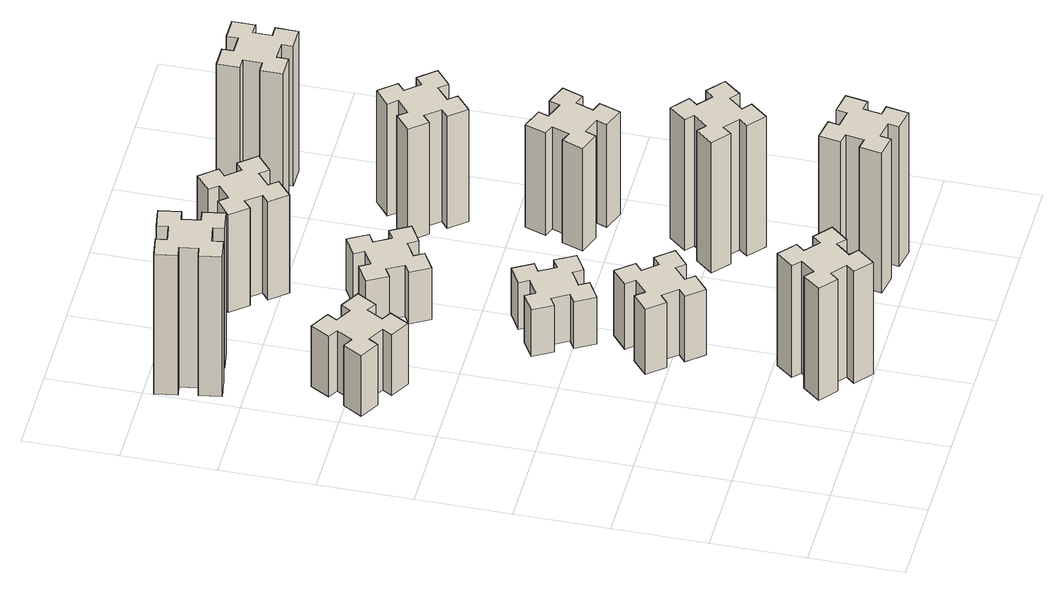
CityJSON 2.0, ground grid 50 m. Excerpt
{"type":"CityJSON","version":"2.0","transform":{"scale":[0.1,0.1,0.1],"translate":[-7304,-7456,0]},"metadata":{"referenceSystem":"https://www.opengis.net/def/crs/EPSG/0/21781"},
"CityObjects":{
"building1":{"type":"Building","attributes":{"class":"1000","function":"1000","usage":"1000","yearOfConstruction":2016,"roofType":"1000","measuredHeight":72,"storeysAboveGround":30,"storeysBelowGround":0},"geometry":[{"type":"Solid","lod":"1","boundaries":[[[[0,1,2,3,4,5,6,7,8,9,10,11,12,13,14,15,16,17,18,19]],[[17,16,20,21]],[[16,15,22,20]],[[15,14,23,22]],[[14,13,24,23]],[[13,12,25,24]],[[12,11,26,25]],[[11,10,27,26]],[[10,9,28,27]],[[9,8,29,28]],[[8,7,30,29]],[[7,6,31,30]],[[6,5,32,31]],[[5,4,33,32]],[[4,3,34,33]],[[3,2,35,34]],[[2,1,36,35]],[[1,0,37,36]],[[0,19,38,37]],[[19,18,39,38]],[[18,17,21,39]],[[24,25,26,27,28,29,30,31,32,33,34,35,36,37,38,39,21,20,22,23]]]]}]},
"building2":{"type":"Building","attributes":{"class":"1000","function":"1000","usage":"1000","yearOfConstruction":2016,"roofType":"1000","measuredHeight":39,"storeysAboveGround":30,"storeysBelowGround":0},"geometry":[{"type":"Solid","lod":"1","boundaries":[[[[40,41,42,43,44,45,46,47,48,49,50,51,52,53,54,55,56,57,58,59]],[[57,56,60,61]],[[56,55,62,60]],[[55,54,63,62]],[[54,53,64,63]],[[53,52,65,64]],[[52,51,66,65]],[[51,50,67,66]],[[50,49,68,67]],[[49,48,69,68]],[[48,47,70,69]],[[47,46,71,70]],[[46,45,72,71]],[[45,44,73,72]],[[44,43,74,73]],[[43,42,75,74]],[[42,41,76,75]],[[41,40,77,76]],[[40,59,78,77]],[[59,58,79,78]],[[58,57,61,79]],[[64,65,66,67,68,69,70,71,72,73,74,75,76,77,78,79,61,60,62,63]]]]}]},
"building3":{"type":"Building","attributes":{"class":"1000","function":"1000","usage":"1000","yearOfConstruction":2016,"roofType":"1000","measuredHeight":90,"storeysAboveGround":30,"storeysBelowGround":0},"geometry":[{"type":"Solid","lod":"1","boundaries":[[[[80,81,82,83,84,85,86,87,88,89,90,91,92,93,94,95,96,97,98,99]],[[97,96,100,101]],[[96,95,102,100]],[[95,94,103,102]],[[94,93,104,103]],[[93,92,105,104]],[[92,91,106,105]],[[91,90,107,106]],[[90,89,108,107]],[[89,88,109,108]],[[88,87,110,109]],[[87,86,111,110]],[[86,85,112,111]],[[85,84,113,112]],[[84,83,114,113]],[[83,82,115,114]],[[82,81,116,115]],[[81,80,117,116]],[[80,99,118,117]],[[99,98,119,118]],[[98,97,101,119]],[[104,105,106,107,108,109,110,111,112,113,114,115,116,117,118,119,101,100,102,103]]]]}]},
"building4":{"type":"Building","attributes":{"class":"1000","function":"1000","usage":"1000","yearOfConstruction":2016,"roofType":"1000","measuredHeight":42,"storeysAboveGround":30,"storeysBelowGround":0},"geometry":[{"type":"Solid","lod":"1","boundaries":[[[[120,121,122,123,124,125,126,127,128,129,130,131,132,133,134,135,136,137,138,139]],[[137,136,140,141]],[[136,135,142,140]],[[135,134,143,142]],[[134,133,144,143]],[[133,132,145,144]],[[132,131,146,145]],[[131,130,147,146]],[[130,129,148,147]],[[129,128,149,148]],[[128,127,150,149]],[[127,126,151,150]],[[126,125,152,151]],[[125,124,153,152]],[[124,123,154,153]],[[123,122,155,154]],[[122,121,156,155]],[[121,120,157,156]],[[120,139,158,157]],[[139,138,159,158]],[[138,137,141,159]],[[144,145,146,147,148,149,150,151,152,153,154,155,156,157,158,159,141,140,142,143]]]]}]},
"building5":{"type":"Building","attributes":{"class":"1000","function":"1000","usage":"1000","yearOfConstruction":2016,"roofType":"1000","measuredHeight":30,"storeysAboveGround":30,"storeysBelowGround":0},"geometry":[{"type":"Solid","lod":"1","boundaries":[[[[160,161,162,163,164,165,166,167,168,169,170,171,172,173,174,175,176,177,178,179]],[[177,176,180,181]],[[176,175,182,180]],[[175,174,183,182]],[[174,173,184,183]],[[173,172,185,184]],[[172,171,186,185]],[[171,170,187,186]],[[170,169,188,187]],[[169,168,189,188]],[[168,167,190,189]],[[167,166,191,190]],[[166,165,192,191]],[[165,164,193,192]],[[164,163,194,193]],[[163,162,195,194]],[[162,161,196,195]],[[161,160,197,196]],[[160,179,198,197]],[[179,178,199,198]],[[178,177,181,199]],[[184,185,186,187,188,189,190,191,192,193,194,195,196,197,198,199,181,180,182,183]]]]}]},
"building6":{"type":"Building","attributes":{"class":"1000","function":"1000","usage":"1000","yearOfConstruction":2016,"roofType":"1000","measuredHeight":33,"storeysAboveGround":30,"storeysBelowGround":0},"geometry":[{"type":"Solid","lod":"1","boundaries":[[[[200,201,202,203,204,205,206,207,208,209,210,211,212,213,214,215,216,217,218,219]],[[217,216,220,221]],[[216,215,222,220]],[[215,214,223,222]],[[214,213,224,223]],[[213,212,225,224]],[[212,211,226,225]],[[211,210,227,226]],[[210,209,228,227]],[[209,208,229,228]],[[208,207,230,229]],[[207,206,231,230]],[[206,205,232,231]],[[205,204,233,232]],[[204,203,234,233]],[[203,202,235,234]],[[202,201,236,235]],[[201,200,237,236]],[[200,219,238,237]],[[219,218,239,238]],[[218,217,221,239]],[[224,225,226,227,228,229,230,231,232,233,234,235,236,237,238,239,221,220,222,223]]]]}]},
"building7":{"type":"Building","attributes":{"class":"1000","function":"1000","usage":"1000","yearOfConstruction":2016,"roofType":"1000","measuredHeight":90,"storeysAboveGround":30,"storeysBelowGround":0},"geometry":[{"type":"Solid","lod":"1","boundaries":[[[[240,241,242,243,244,245,246,247,248,249,250,251,252,253,254,255,256,257,258,259]],[[257,256,260,261]],[[256,255,262,260]],[[255,254,263,262]],[[254,253,264,263]],[[253,252,265,264]],[[252,251,266,265]],[[251,250,267,266]],[[250,249,268,267]],[[249,248,269,268]],[[248,247,270,269]],[[247,246,271,270]],[[246,245,272,271]],[[245,244,273,272]],[[244,243,274,273]],[[243,242,275,274]],[[242,241,276,275]],[[241,240,277,276]],[[240,259,278,277]],[[259,258,279,278]],[[258,257,261,279]],[[264,265,266,267,268,269,270,271,272,273,274,275,276,277,278,279,261,260,262,263]]]]}]},
"building8":{"type":"Building","attributes":{"class":"1000","function":"1000","usage":"1000","yearOfConstruction":2016,"roofType":"1000","measuredHeight":63,"storeysAboveGround":30,"storeysBelowGround":0},"geometry":[{"type":"Solid","lod":"1","boundaries":[[[[280,281,282,283,284,285,286,287,288,289,290,291,292,293,294,295,296,297,298,299]],[[297,296,300,301]],[[296,295,302,300]],[[295,294,303,302]],[[294,293,304,303]],[[293,292,305,304]],[[292,291,306,305]],[[291,290,307,306]],[[290,289,308,307]],[[289,288,309,308]],[[288,287,310,309]],[[287,286,311,310]],[[286,285,312,311]],[[285,284,313,312]],[[284,283,314,313]],[[283,282,315,314]],[[282,281,316,315]],[[281,280,317,316]],[[280,299,318,317]],[[299,298,319,318]],[[298,297,301,319]],[[304,305,306,307,308,309,310,311,312,313,314,315,316,317,318,319,301,300,302,303]]]]}]},
"building9":{"type":"Building","attributes":{"class":"1000","function":"1000","usage":"1000","yearOfConstruction":2016,"roofType":"1000","measuredHeight":84,"storeysAboveGround":30,"storeysBelowGround":0},"geometry":[{"type":"Solid","lod":"1","boundaries":[[[[320,321,322,323,324,325,326,327,328,329,330,331,332,333,334,335,336,337,338,339]],[[337,336,340,341]],[[336,335,342,340]],[[335,334,343,342]],[[334,333,344,343]],[[333,332,345,344]],[[332,331,346,345]],[[331,330,347,346]],[[330,329,348,347]],[[329,328,349,348]],[[328,327,350,349]],[[327,326,351,350]],[[326,325,352,351]],[[325,324,353,352]],[[324,323,354,353]],[[323,322,355,354]],[[322,321,356,355]],[[321,320,357,356]],[[320,339,358,357]],[[339,338,359,358]],[[338,337,341,359]],[[344,345,346,347,348,349,350,351,352,353,354,355,356,357,358,359,341,340,342,343]]]]}]},
"building10":{"type":"Building","attributes":{"class":"1000","function":"1000","usage":"1000","yearOfConstruction":2016,"roofType":"1000","measuredHeight":66,"storeysAboveGround":30,"storeysBelowGround":0},"geometry":[{"type":"Solid","lod":"1","boundaries":[[[[360,361,362,363,364,365,366,367,368,369,370,371,372,373,374,375,376,377,378,379]],[[377,376,380,381]],[[376,375,382,380]],[[375,374,383,382]],[[374,373,384,383]],[[373,372,385,384]],[[372,371,386,385]],[[371,370,387,386]],[[370,369,388,387]],[[369,368,389,388]],[[368,367,390,389]],[[367,366,391,390]],[[366,365,392,391]],[[365,364,393,392]],[[364,363,394,393]],[[363,362,395,394]],[[362,361,396,395]],[[361,360,397,396]],[[360,379,398,397]],[[379,378,399,398]],[[378,377,381,399]],[[384,385,386,387,388,389,390,391,392,393,394,395,396,397,398,399,381,380,382,383]]]]}]},
"building11":{"type":"Building","attributes":{"class":"1000","function":"1000","usage":"1000","yearOfConstruction":2016,"roofType":"1000","measuredHeight":72,"storeysAboveGround":30,"storeysBelowGround":0},"geometry":[{"type":"Solid","lod":"1","boundaries":[[[[400,401,402,403,404,405,406,407,408,409,410,411,412,413,414,415,416,417,418,419]],[[417,416,420,421]],[[416,415,422,420]],[[415,414,423,422]],[[414,413,424,423]],[[413,412,425,424]],[[412,411,426,425]],[[411,410,427,426]],[[410,409,428,427]],[[409,408,429,428]],[[408,407,430,429]],[[407,406,431,430]],[[406,405,432,431]],[[405,404,433,432]],[[404,403,434,433]],[[403,402,435,434]],[[402,401,436,435]],[[401,400,437,436]],[[400,419,438,437]],[[419,418,439,438]],[[418,417,421,439]],[[424,425,426,427,428,429,430,431,432,433,434,435,436,437,438,439,421,420,422,423]]]]}]},
"building12":{"type":"Building","attributes":{"class":"1000","function":"1000","usage":"1000","yearOfConstruction":2016,"roofType":"1000","measuredHeight":90,"storeysAboveGround":30,"storeysBelowGround":0},"geometry":[{"type":"Solid","lod":"1","boundaries":[[[[440,441,442,443,444,445,446,447,448,449,450,451,452,453,454,455,456,457,458,459]],[[457,456,460,461]],[[456,455,462,460]],[[455,454,463,462]],[[454,453,464,463]],[[453,452,465,464]],[[452,451,466,465]],[[451,450,467,466]],[[450,449,468,467]],[[449,448,469,468]],[[448,447,470,469]],[[447,446,471,470]],[[446,445,472,471]],[[445,444,473,472]],[[444,443,474,473]],[[443,442,475,474]],[[442,441,476,475]],[[441,440,477,476]],[[440,459,478,477]],[[459,458,479,478]],[[458,457,461,479]],[[464,465,466,467,468,469,470,471,472,473,474,475,476,477,478,479,461,460,462,463]]]]}]}
},
"vertices":[
[836,193,0],[913,129,0],[874,83,0],[966,6,0],[1043,98,0],[997,136,0],[1062,213,0],[1108,174,0],[1185,266,0],[1093,343,0],[1054,297,0],[978,362,0],[1016,408,0],[924,485,0],[847,393,0],[893,354,0],[829,278,0],[783,316,0],[706,224,0],[798,147,0],[829,278,720],[783,316,720],[893,354,720],[847,393,720],[924,485,720],[1016,408,720],[978,362,720],[1054,297,720],[1093,343,720],[1185,266,720],[1108,174,720],[1062,213,720],[997,136,720],[1043,98,720],[966,6,720],[874,83,720],[913,129,720],[836,193,720],[798,147,720],[706,224,720],
[376,2367,0],[426,2454,0],[478,2424,0],[538,2528,0],[434,2588,0],[404,2536,0],[317,2586,0],[347,2638,0],[243,2698,0],[183,2594,0],[235,2564,0],[185,2477,0],[133,2507,0],[73,2403,0],[177,2343,0],[207,2395,0],[294,2345,0],[264,2293,0],[368,2233,0],[428,2337,0],[294,2345,390],[264,2293,390],[207,2395,390],[177,2343,390],[73,2403,390],[133,2507,390],[185,2477,390],[235,2564,390],[183,2594,390],[243,2698,390],[347,2638,390],[317,2586,390],[404,2536,390],[434,2588,390],[538,2528,390],[478,2424,390],[426,2454,390],[376,2367,390],[428,2337,390],[368,2233,390],
[235,3422,0],[137,3405,0],[127,3464,0],[8,3443,0],[29,3325,0],[88,3335,0],[106,3237,0],[47,3227,0],[67,3108,0],[186,3129,0],[175,3188,0],[274,3206,0],[284,3147,0],[402,3167,0],[381,3286,0],[322,3275,0],[305,3374,0],[364,3384,0],[343,3502,0],[225,3481,0],[305,3374,900],[364,3384,900],[322,3275,900],[381,3286,900],[402,3167,900],[284,3147,900],[274,3206,900],[175,3188,900],[186,3129,900],[67,3108,900],[47,3227,900],[106,3237,900],[88,3335,900],[29,3325,900],[8,3443,900],[127,3464,900],[137,3405,900],[235,3422,900],[225,3481,900],[343,3502,900],
[913,1202,0],[836,1137,0],[798,1183,0],[706,1106,0],[783,1014,0],[829,1053,0],[893,976,0],[847,938,0],[924,846,0],[1016,923,0],[978,969,0],[1054,1033,0],[1093,987,0],[1185,1064,0],[1108,1156,0],[1062,1118,0],[997,1194,0],[1043,1233,0],[966,1325,0],[874,1248,0],[997,1194,420],[1043,1233,420],[1062,1118,420],[1108,1156,420],[1185,1064,420],[1093,987,420],[1054,1033,420],[978,969,420],[1016,923,420],[924,846,420],[847,938,420],[893,976,420],[829,1053,420],[783,1014,420],[706,1106,420],[798,1183,420],[836,1137,420],[913,1202,420],[874,1248,420],[966,1325,420],
[825,1614,0],[875,1527,0],[823,1497,0],[883,1393,0],[987,1453,0],[957,1505,0],[1044,1555,0],[1074,1503,0],[1178,1563,0],[1118,1667,0],[1066,1637,0],[1016,1724,0],[1068,1754,0],[1008,1858,0],[904,1798,0],[934,1746,0],[847,1696,0],[817,1748,0],[713,1688,0],[773,1584,0],[847,1696,300],[817,1748,300],[934,1746,300],[904,1798,300],[1008,1858,300],[1068,1754,300],[1016,1724,300],[1066,1637,300],[1118,1667,300],[1178,1563,300],[1074,1503,300],[1044,1555,300],[957,1505,300],[987,1453,300],[883,1393,300],[823,1497,300],[875,1527,300],[825,1614,300],[773,1584,300],[713,1688,300],
[825,2454,0],[875,2367,0],[823,2337,0],[883,2233,0],[987,2293,0],[957,2345,0],[1044,2395,0],[1074,2343,0],[1178,2403,0],[1118,2507,0],[1066,2477,0],[1016,2564,0],[1068,2594,0],[1008,2698,0],[904,2638,0],[934,2586,0],[847,2536,0],[817,2588,0],[713,2528,0],[773,2424,0],[847,2536,330],[817,2588,330],[934,2586,330],[904,2638,330],[1008,2698,330],[1068,2594,330],[1016,2564,330],[1066,2477,330],[1118,2507,330],[1178,2403,330],[1074,2343,330],[1044,2395,330],[957,2345,330],[987,2293,330],[883,2233,330],[823,2337,330],[875,2367,330],[825,2454,330],[773,2424,330],[713,2528,330],
[1854,345,0],[1755,362,0],[1766,421,0],[1647,442,0],[1627,324,0],[1686,314,0],[1668,215,0],[1609,226,0],[1588,107,0],[1707,87,0],[1717,146,0],[1815,128,0],[1805,69,0],[1923,48,0],[1944,167,0],[1885,177,0],[1902,275,0],[1961,265,0],[1982,383,0],[1864,404,0],[1902,275,900],[1961,265,900],[1885,177,900],[1944,167,900],[1923,48,900],[1805,69,900],[1815,128,900],[1717,146,900],[1707,87,900],[1588,107,900],[1609,226,900],[1668,215,900],[1686,314,900],[1627,324,900],[1647,442,900],[1766,421,900],[1755,362,900],[1854,345,900],[1864,404,900],[1982,383,900],
[1062,3238,0],[997,3314,0],[1043,3353,0],[966,3445,0],[874,3368,0],[913,3322,0],[836,3257,0],[798,3303,0],[706,3226,0],[783,3134,0],[829,3173,0],[893,3096,0],[847,3058,0],[924,2966,0],[1016,3043,0],[978,3089,0],[1054,3153,0],[1093,3107,0],[1185,3184,0],[1108,3276,0],[1054,3153,630],[1093,3107,630],[978,3089,630],[1016,3043,630],[924,2966,630],[847,3058,630],[893,3096,630],[829,3173,630],[783,3134,630],[706,3226,630],[798,3303,630],[836,3257,630],[913,3322,630],[874,3368,630],[966,3445,630],[1043,3353,630],[997,3314,630],[1062,3238,630],[1108,3276,630],[1185,3184,630],
[1837,876,0],[1902,953,0],[1948,914,0],[2025,1006,0],[1933,1083,0],[1894,1037,0],[1818,1102,0],[1856,1148,0],[1764,1225,0],[1687,1133,0],[1733,1094,0],[1669,1018,0],[1623,1056,0],[1546,964,0],[1638,887,0],[1676,933,0],[1753,869,0],[1714,823,0],[1806,746,0],[1883,838,0],[1753,869,840],[1714,823,840],[1676,933,840],[1638,887,840],[1546,964,840],[1623,1056,840],[1669,1018,840],[1733,1094,840],[1687,1133,840],[1764,1225,840],[1856,1148,840],[1818,1102,840],[1894,1037,840],[1933,1083,840],[2025,1006,840],[1948,914,840],[1902,953,840],[1837,876,840],[1883,838,840],[1806,746,840],
[1870,1812,0],[1776,1846,0],[1797,1902,0],[1684,1943,0],[1643,1830,0],[1699,1810,0],[1665,1716,0],[1609,1737,0],[1567,1624,0],[1680,1583,0],[1701,1639,0],[1795,1605,0],[1774,1549,0],[1887,1507,0],[1928,1620,0],[1872,1641,0],[1906,1735,0],[1962,1714,0],[2003,1827,0],[1890,1868,0],[1906,1735,660],[1962,1714,660],[1872,1641,660],[1928,1620,660],[1887,1507,660],[1774,1549,660],[1795,1605,660],[1701,1639,660],[1680,1583,660],[1567,1624,660],[1609,1737,660],[1665,1716,660],[1699,1810,660],[1643,1830,660],[1684,1943,660],[1797,1902,660],[1776,1846,660],[1870,1812,660],[1890,1868,660],[2003,1827,660],
[1569,2433,0],[1633,2356,0],[1587,2318,0],[1664,2226,0],[1756,2303,0],[1718,2349,0],[1794,2413,0],[1833,2367,0],[1925,2444,0],[1848,2536,0],[1802,2498,0],[1737,2574,0],[1783,2613,0],[1706,2705,0],[1614,2628,0],[1653,2582,0],[1576,2517,0],[1538,2563,0],[1446,2486,0],[1523,2394,0],[1576,2517,720],[1538,2563,720],[1653,2582,720],[1614,2628,720],[1706,2705,720],[1783,2613,720],[1737,2574,720],[1802,2498,720],[1848,2536,720],[1925,2444,720],[1833,2367,720],[1794,2413,720],[1718,2349,720],[1756,2303,720],[1664,2226,720],[1587,2318,720],[1633,2356,720],[1569,2433,720],[1523,2394,720],[1446,2486,720],
[1635,3195,0],[1735,3195,0],[1735,3135,0],[1855,3135,0],[1855,3255,0],[1795,3255,0],[1795,3355,0],[1855,3355,0],[1855,3475,0],[1735,3475,0],[1735,3415,0],[1635,3415,0],[1635,3475,0],[1515,3475,0],[1515,3355,0],[1575,3355,0],[1575,3255,0],[1515,3255,0],[1515,3135,0],[1635,3135,0],[1575,3255,900],[1515,3255,900],[1575,3355,900],[1515,3355,900],[1515,3475,900],[1635,3475,900],[1635,3415,900],[1735,3415,900],[1735,3475,900],[1855,3475,900],[1855,3355,900],[1795,3355,900],[1795,3255,900],[1855,3255,900],[1855,3135,900],[1735,3135,900],[1735,3195,900],[1635,3195,900],[1635,3135,900],[1515,3135,900]
]}
